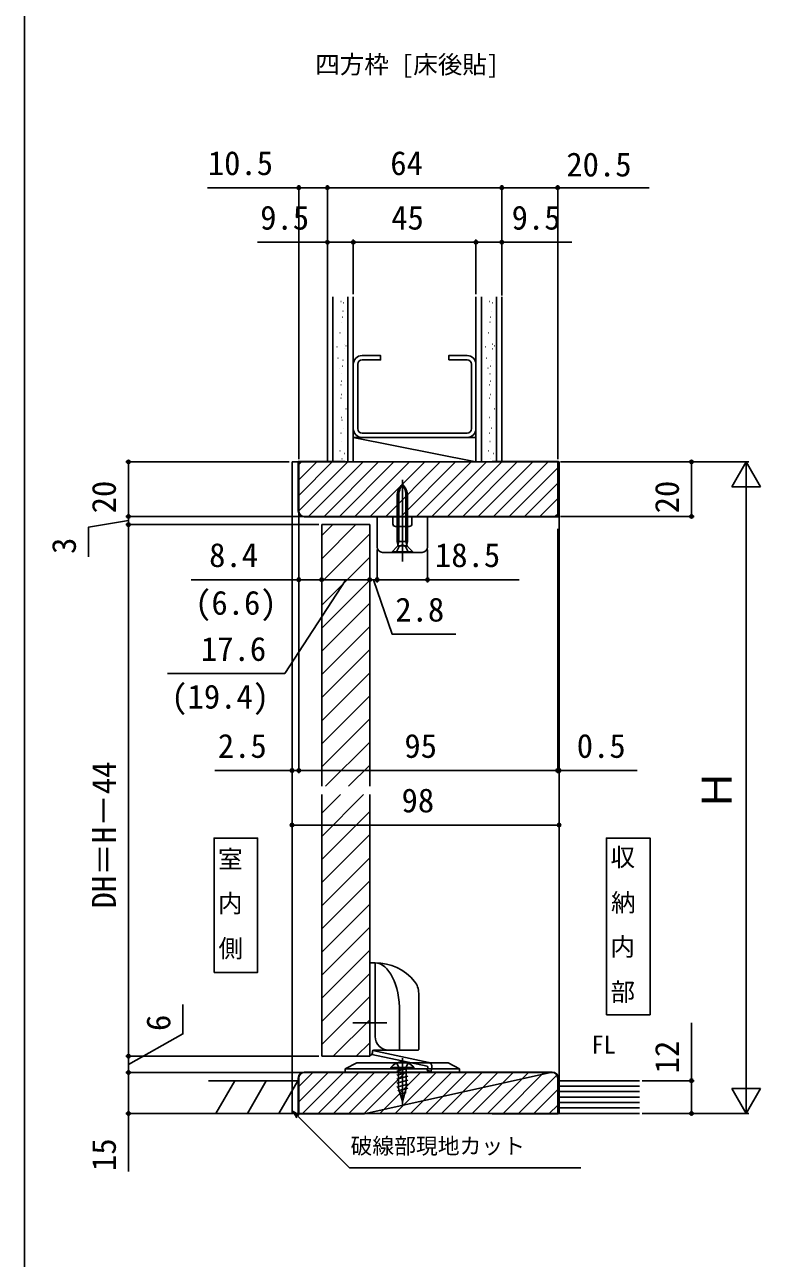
# Model space of a CAD drawing. Units: millimetres, scale not verified. Extents: x -525 to 525, y -783 to 779.
# Drawn here: x -525 to -255.1, y -501.7 to -49.1 of the extents above; entities that cross this region are included whole.
import ezdxf
from ezdxf.enums import TextEntityAlignment as Align

# ---------------------------------------------------------------- set-up
doc = ezdxf.new("R2010")
doc.units = ezdxf.units.MM
doc.header["$LTSCALE"] = 4
for name, color, linetype in [('0-2_USER1', 3, 'Continuous'), ('0-3_YKK_11', 7, 'Continuous'), ('0-4_YKK_12', 2, 'Continuous'), ('0-5_YKK_13', 4, 'Continuous'), ('0-7_YKK_D', 6, 'Continuous'), ('0-8_YKK_ZWAK', 7, 'Continuous'), ('0-9_YSS_K', 3, 'Continuous')]:
    doc.layers.add(name, color=color, linetype=linetype)
doc.styles.add('ＭＳ ゴシック', font='')
doc.styles.get('ＭＳ ゴシック').set_extended_font_data('MS Gothic')

msp = doc.modelspace()

# ---------------------------------------------------------------- linework, layer by layer
at = {"layer": '0-2_USER1'}
for points in [[(-455.503, -396.834), (-439.503, -396.834), (-439.503, -347.54), (-455.503, -347.54)], [(-311.503, -412.311), (-295.503, -412.311), (-295.503, -347.54), (-311.503, -347.54)]]:
    msp.add_lwpolyline(points, close=True, dxfattribs=at)
at = {"layer": '0-3_YKK_11'}
for p, q in [((-424.603, -209.34), (-424.603, -227.54)), ((-407.403, -209.34), (-424.603, -209.34)), ((-424.403, -227.54), (-424.403, -209.54)), ((-407.403, -209.54), (-407.403, -209.34)), ((-353.403, -209.34), (-353.403, -209.54)), ((-331.403, -433.34), (-422.403, -433.34)), ((-422.403, -433.54), (-331.403, -433.54)), ((-353.403, -433.54), (-353.403, -433.34)), ((-329.203, -448.74), (-329.203, -435.54)), ((-400.403, -448.74), (-400.403, -448.54)), ((-353.403, -448.54), (-353.403, -448.74)), ((-353.403, -448.74), (-329.203, -448.74))]:
    msp.add_line(p, q, dxfattribs=at)
for points in [[(-424.403, -209.54), (-329.403, -209.54), (-329.403, -229.54), (-422.403, -229.54)], [(-422.403, -229.74), (-329.203, -229.74), (-329.203, -209.34), (-353.403, -209.34)], [(-424.603, -435.54), (-424.603, -448.74), (-400.403, -448.74), (-331.403, -433.34)], [(-400.403, -448.54), (-424.403, -448.54), (-424.403, -435.54)], [(-329.403, -435.54), (-329.403, -448.54), (-353.403, -448.54), (-400.403, -448.54)]]:
    msp.add_lwpolyline(points, dxfattribs=at)
for centre, radius, start, end in [((-422.403, -227.54), 2.2, 180.00001, 269.99999), ((-422.403, -227.54), 2, 180.00001, 269.99999), ((-422.403, -435.54), 2.2, 90.00001, 179.99999), ((-422.403, -435.54), 2, 90.00001, 179.99999), ((-331.403, -435.54), 2.2, 0.00001, 89.99999), ((-331.403, -435.54), 2, 0.00001, 89.99999)]:
    msp.add_arc(centre, radius, start, end, dxfattribs=at)
at = {"layer": '0-4_YKK_12'}
for p, q in [((-426.903, -328.54), (-426.903, -209.54)), ((-426.903, -209.54), (-328.903, -209.54)), ((-328.903, -328.54), (-328.903, -209.54)), ((-416.003, -232.54), (-416.003, -328.54)), ((-416.003, -232.54), (-398.403, -232.54)), ((-416.003, -236.588), (-411.955, -232.54)), ((-416.003, -245.073), (-403.47, -232.54)), ((-398.403, -232.54), (-398.403, -328.54)), ((-416.003, -253.559), (-398.403, -235.959)), ((-416.003, -262.044), (-398.403, -244.444)), ((-416.003, -270.529), (-398.403, -252.929)), ((-416.003, -279.014), (-398.403, -261.414)), ((-416.003, -287.5), (-398.403, -269.9)), ((-416.003, -295.985), (-398.403, -278.385)), ((-416.003, -304.47), (-398.403, -286.87)), ((-416.003, -312.956), (-398.403, -295.356)), ((-416.003, -321.441), (-398.403, -303.841)), ((-414.617, -328.54), (-398.403, -312.326)), ((-406.131, -328.54), (-398.403, -320.811)), ((-426.903, -436.54), (-426.903, -331.54)), ((-416.003, -331.54), (-416.003, -427.54)), ((-416.003, -338.411), (-409.131, -331.54)), ((-416.003, -346.897), (-400.646, -331.54)), ((-398.403, -331.54), (-398.403, -427.54)), ((-328.903, -436.54), (-328.903, -331.54)), ((-416.003, -355.382), (-398.403, -337.782)), ((-416.003, -363.867), (-398.403, -346.267)), ((-416.003, -372.353), (-398.403, -354.753)), ((-416.003, -380.838), (-398.403, -363.238)), ((-416.003, -389.323), (-398.403, -371.723)), ((-416.003, -397.808), (-398.403, -380.208)), ((-416.003, -406.294), (-398.403, -388.694)), ((-416.003, -414.779), (-398.403, -397.179)), ((-416.003, -423.264), (-398.403, -405.664)), ((-411.793, -427.54), (-398.403, -414.149)), ((-403.308, -427.54), (-398.403, -422.635)), ((-416.003, -427.54), (-398.403, -427.54)), ((-426.903, -436.54), (-426.903, -448.54)), ((-328.903, -436.54), (-328.903, -448.54)), ((-426.903, -448.54), (-328.903, -448.54))]:
    msp.add_line(p, q, dxfattribs=at)
at = {"layer": '0-5_YKK_13'}
for p, q in [((-386.403, -216.141), (-386.403, -244.25)), ((-388.303, -222.12), (-388.303, -238.702)), ((-387.728, -222.12), (-387.728, -238.702)), ((-385.078, -222.12), (-385.078, -238.702)), ((-384.503, -222.12), (-384.503, -238.702)), ((-395.653, -240.74), (-395.653, -229.74)), ((-395.653, -229.74), (-389.903, -229.74)), ((-389.903, -232.24), (-389.903, -229.74)), ((-386.403, -246.128), (-386.403, -227.355)), ((-382.903, -232.24), (-382.903, -229.74)), ((-388.903, -233.24), (-383.903, -233.24)), ((-388.303, -238.702), (-384.503, -238.702)), ((-388.09, -239.891), (-388.303, -238.702)), ((-387.728, -238.702), (-388.1, -240.222)), ((-385.078, -238.702), (-384.706, -240.222)), ((-384.717, -239.891), (-384.503, -238.702)), ((-379.153, -242.74), (-393.653, -242.74)), ((-388.311, -240.598), (-390.203, -242.49)), ((-390.203, -242.49), (-382.603, -242.49)), ((-387.548, -240.524), (-388.653, -242.74)), ((-384.791, -240.302), (-388.016, -240.302)), ((-387.548, -240.524), (-386.403, -239.915)), ((-385.258, -240.524), (-386.403, -239.915)), ((-385.258, -240.524), (-384.153, -242.74)), ((-384.495, -240.598), (-382.603, -242.49)), ((-382.603, -242.74), (-382.603, -242.49)), ((-396.403, -393.34), (-396.403, -420.34)), ((-380.403, -425.04), (-380.403, -404.466)), ((-387.403, -411.34), (-387.403, -425.34)), ((-404.629, -415.34), (-392.06, -415.34)), ((-396.903, -425.34), (-380.703, -425.34)), ((-397.594, -426.918), (-377.346, -431.222)), ((-397.403, -425.84), (-397.403, -426.34)), ((-386.403, -428.233), (-386.403, -445.73)), ((-407.403, -432.14), (-403.153, -429.94)), ((-407.403, -432.14), (-365.403, -432.14)), ((-369.653, -429.94), (-403.153, -429.94)), ((-390.603, -431.629), (-382.203, -431.629)), ((-390.603, -432.14), (-390.603, -431.629)), ((-390.603, -432.14), (-382.203, -432.14)), ((-388.403, -433.081), (-384.403, -432.009)), ((-388.403, -434.53), (-384.403, -433.458)), ((-387.803, -432.14), (-387.803, -439.312)), ((-385.003, -432.14), (-385.003, -439.312)), ((-382.203, -432.14), (-382.203, -431.629)), ((-377.364, -432.752), (-377.115, -431.578)), ((-377.364, -432.752), (-375.897, -433.064)), ((-375.897, -433.064), (-375.585, -431.596)), ((-369.653, -429.94), (-365.403, -432.14)), ((-388.403, -435.979), (-384.403, -434.908)), ((-388.403, -437.429), (-384.403, -436.357)), ((-388.403, -438.878), (-384.403, -437.806)), ((-388.024, -440.226), (-384.403, -439.256)), ((-386.403, -444.14), (-387.803, -439.312)), ((-387.484, -441.531), (-385.052, -440.879)), ((-386.943, -442.835), (-385.728, -442.509)), ((-386.403, -444.14), (-385.003, -439.312))]:
    msp.add_line(p, q, dxfattribs=at)
for points in [[(-382.903, -229.74), (-377.153, -229.74), (-377.153, -240.74)], [(-390.203, -242.49), (-390.203, -242.74), (-382.603, -242.74)], [(-396.403, -393.34), (-398.403, -393.34), (-398.403, -427.34)], [(-376.741, -429.817), (-397.282, -425.451), (-397.594, -426.918)], [(-407.403, -432.14), (-407.403, -433.34), (-365.403, -433.34), (-365.403, -432.14)], [(-384.334, -430.049), (-385.253, -431.934), (-386.403, -432.545), (-387.553, -431.934), (-388.472, -430.049)]]:
    msp.add_lwpolyline(points, dxfattribs=at)
for centre, radius, start, end in [((-382.303, -222.12), 6, 133.10467, 180), ((-379.824, -222.12), 7.904, 146.3423, 180), ((-390.503, -222.12), 6, 0, 46.89533), ((-392.982, -222.12), 7.904, 0, 33.6577), ((-388.903, -232.24), 1, 180, 270), ((-383.903, -232.24), 1, 270, 0), ((-393.653, -240.74), 2, 180, 270), ((-388.877, -240.032), 0.8, 315, 10.18663), ((-383.929, -240.032), 0.8, 169.81337, 225), ((-379.153, -240.74), 2, 270, 0), ((-395.994, -411.335), 18, 38.64663, 91.30156), ((-387.403, -404.466), 7, 0, 38.64663), ((-391.403, -420.34), 5, 180, 270), ((-396.903, -425.84), 0.5, 90, 180), ((-380.703, -425.04), 0.3, 270, 0), ((-398.403, -426.34), 1, 270, 0), ((-386.403, -435.069), 5.429, 39.32068, 140.67932), ((-377.052, -431.285), 1.5, 348, 78), ((-377.408, -431.516), 0.3, 348, 78)]:
    msp.add_arc(centre, radius, start, end, dxfattribs=at)
msp.add_ellipse((-396.403, -411.34), major_axis=(0, 18), ratio=0.5, start_param=4.712389, end_param=6.2831853, dxfattribs=at)
at = {"layer": '0-7_YKK_D'}
for p, q in [((-424.403, -208.54), (-424.403, -107.961)), ((-413.903, -147.961), (-413.903, -107.961)), ((-413.903, -208.54), (-413.903, -107.961)), ((-349.903, -147.961), (-349.903, -107.961)), ((-349.903, -148.54), (-349.903, -107.961)), ((-329.403, -208.54), (-329.403, -107.961)), ((-413.903, -108.961), (-349.903, -108.961)), ((-413.903, -147.961), (-413.903, -127.961)), ((-404.403, -147.961), (-404.403, -127.961)), ((-404.403, -147.961), (-404.403, -127.961)), ((-404.403, -128.961), (-359.403, -128.961)), ((-359.403, -147.961), (-359.403, -127.961)), ((-359.403, -147.961), (-359.403, -127.961)), ((-349.903, -147.961), (-349.903, -127.961)), ((-427.903, -209.54), (-487.903, -209.54)), ((-486.903, -209.54), (-486.903, -229.54)), ((-426.903, -210.54), (-426.903, -323.74)), ((-426.903, -210.54), (-426.903, -343.74)), ((-328.903, -210.54), (-328.903, -323.74)), ((-328.903, -210.54), (-328.903, -343.74)), ((-328.403, -209.54), (-279.303, -209.54)), ((-295.403, -209.54), (-259.303, -209.54)), ((-280.303, -209.54), (-280.303, -229.54)), ((-260.303, -209.54), (-265.553, -218.633)), ((-260.303, -209.54), (-255.053, -218.633)), ((-260.303, -209.54), (-260.303, -227.726)), ((-265.553, -218.633), (-255.053, -218.633)), ((-260.303, -438.04), (-260.303, -220.04)), ((-423.403, -229.54), (-487.903, -229.54)), ((-423.403, -229.54), (-487.903, -229.54)), ((-486.903, -229.54), (-486.903, -226.99)), ((-486.903, -229.54), (-486.903, -232.54)), ((-486.903, -229.54), (-486.903, -232.54)), ((-424.403, -228.54), (-424.403, -253.74)), ((-328.403, -229.54), (-279.303, -229.54)), ((-417.003, -232.54), (-487.903, -232.54)), ((-417.003, -232.54), (-487.903, -232.54)), ((-486.903, -232.54), (-486.903, -235.09)), ((-486.903, -427.54), (-486.903, -232.54)), ((-424.403, -232.54), (-424.403, -323.74)), ((-424.403, -232.54), (-424.403, -323.74)), ((-329.403, -234.04), (-329.403, -323.74)), ((-329.403, -234.04), (-329.403, -323.74)), ((-395.653, -241.74), (-395.653, -253.752)), ((-377.153, -241.74), (-377.153, -253.752)), ((-416.003, -251.457), (-416.003, -253.74)), ((-416.003, -251.457), (-416.003, -253.74)), ((-416.003, -252.74), (-398.403, -252.74)), ((-398.403, -252.752), (-400.953, -252.752)), ((-398.403, -249.51), (-398.403, -253.74)), ((-398.403, -249.51), (-398.403, -253.752)), ((-398.403, -252.752), (-395.653, -252.752)), ((-398.403, -252.752), (-395.653, -252.752)), ((-395.653, -249.09), (-395.653, -253.752)), ((-395.653, -252.752), (-393.103, -252.752)), ((-426.903, -322.74), (-455.23, -322.74)), ((-424.403, -322.74), (-426.903, -322.74)), ((-424.403, -322.74), (-329.403, -322.74)), ((-424.403, -322.74), (-421.853, -322.74)), ((-329.403, -322.74), (-331.953, -322.74)), ((-329.403, -322.74), (-328.903, -322.74)), ((-328.903, -322.74), (-300.303, -322.74)), ((-426.903, -342.74), (-328.903, -342.74)), ((-417.003, -427.54), (-487.903, -427.54)), ((-417.003, -427.54), (-487.903, -427.54)), ((-486.903, -427.54), (-486.903, -433.54)), ((-423.403, -433.54), (-487.903, -433.54)), ((-423.403, -433.54), (-487.903, -433.54)), ((-260.303, -448.54), (-260.303, -430.353)), ((-298.403, -436.54), (-279.303, -436.54)), ((-260.303, -448.54), (-265.553, -439.447)), ((-255.053, -439.447), (-265.553, -439.447)), ((-260.303, -448.54), (-255.053, -439.447)), ((-429.903, -448.54), (-487.903, -448.54)), ((-298.403, -448.54), (-279.303, -448.54)), ((-297.403, -448.54), (-259.303, -448.54))]:
    msp.add_line(p, q, dxfattribs=at)
for points in [[(-413.903, -108.961), (-424.403, -108.961), (-457.953, -108.961)], [(-349.903, -108.961), (-329.403, -108.961), (-295.899, -108.961)], [(-404.403, -128.961), (-413.903, -128.961), (-439.612, -128.961)], [(-359.403, -128.961), (-349.903, -128.961), (-324.194, -128.961)], [(-486.903, -231.04), (-501.564, -233.463), (-501.564, -244.417)], [(-407.203, -252.74), (-429.541, -287.171), (-472.609, -287.171)], [(-416.003, -252.74), (-424.403, -252.74), (-463.844, -252.74)], [(-397.028, -252.752), (-390.113, -272.74), (-366.817, -272.74)], [(-395.653, -252.752), (-377.153, -252.752), (-343.603, -252.752)], [(-486.903, -430.54), (-466.903, -419.348), (-466.903, -408.53)], [(-280.303, -448.54), (-280.303, -436.54), (-280.303, -415.263)], [(-486.903, -433.54), (-486.903, -448.54), (-486.903, -469.817)], [(-425.183, -450.111), (-426.503, -447.825), (-424.217, -449.145)], [(-426.503, -447.825), (-424.7, -449.628), (-405.788, -468.54), (-320.931, -468.54)]]:
    msp.add_lwpolyline(points, dxfattribs=at)
for centre in [(-424.403, -108.961), (-413.903, -108.961), (-413.903, -108.961), (-349.903, -108.961), (-349.903, -108.961), (-329.403, -108.961), (-413.903, -128.961), (-404.403, -128.961), (-404.403, -128.961), (-359.403, -128.961), (-359.403, -128.961), (-349.903, -128.961), (-486.903, -209.54), (-280.303, -209.54), (-486.903, -229.54), (-486.903, -229.54), (-280.303, -229.54), (-486.903, -232.54), (-486.903, -232.54), (-424.403, -252.74), (-416.003, -252.74), (-416.003, -252.74), (-398.403, -252.74), (-398.403, -252.752), (-395.653, -252.752), (-395.653, -252.752), (-377.153, -252.752), (-426.903, -322.74), (-424.403, -322.74), (-424.403, -322.74), (-329.403, -322.74), (-329.403, -322.74), (-328.903, -322.74), (-426.903, -342.74), (-328.903, -342.74), (-486.903, -427.54), (-486.903, -427.54), (-486.903, -433.54), (-486.903, -433.54), (-280.303, -436.54), (-486.903, -448.54), (-280.303, -448.54)]:
    msp.add_circle(centre, 0.637, dxfattribs=at)
at = {"layer": '0-8_YKK_ZWAK'}
msp.add_line((-525, 746.7), (-525, -783.3), dxfattribs=at)
at = {"layer": '0-9_YSS_K'}
for p, q in [((-413.903, -209.54), (-413.903, -148.961)), ((-411.903, -209.54), (-411.903, -148.961)), ((-406.403, -209.54), (-406.403, -148.961)), ((-404.403, -209.54), (-404.403, -148.961)), ((-359.403, -209.54), (-359.403, -148.961)), ((-357.403, -209.54), (-357.403, -148.961)), ((-351.903, -209.54), (-351.903, -148.961)), ((-349.903, -209.54), (-349.903, -148.961)), ((-408.971, -150.658), (-408.871, -150.658)), ((-407.988, -151.201), (-407.888, -151.201)), ((-354.471, -150.658), (-354.371, -150.658)), ((-353.488, -151.201), (-353.388, -151.201)), ((-408.79, -158.26), (-408.69, -158.26)), ((-408.531, -156.45), (-408.431, -156.45)), ((-408.247, -154.278), (-408.147, -154.278)), ((-354.29, -158.26), (-354.19, -158.26)), ((-354.031, -156.45), (-353.931, -156.45)), ((-353.747, -154.278), (-353.647, -154.278)), ((-409.333, -162.242), (-409.233, -162.242)), ((-406.617, -162.423), (-406.517, -162.423)), ((-354.833, -162.242), (-354.733, -162.242)), ((-352.117, -162.423), (-352.017, -162.423)), ((-410.42, -167.309), (-410.32, -167.309)), ((-407.807, -166.404), (-407.707, -166.404)), ((-407.161, -166.947), (-407.061, -166.947)), ((-355.92, -167.309), (-355.82, -167.309)), ((-353.307, -166.404), (-353.207, -166.404)), ((-352.661, -166.947), (-352.561, -166.947)), ((-410.057, -171.472), (-409.957, -171.472)), ((-407.807, -168.033), (-407.707, -168.033)), ((-355.557, -171.472), (-355.457, -171.472)), ((-353.307, -168.033), (-353.207, -168.033)), ((-409.514, -175.092), (-409.414, -175.092)), ((-408.531, -174.368), (-408.431, -174.368)), ((-408.247, -172.196), (-408.147, -172.196)), ((-404.403, -173.74), (-404.403, -197.34)), ((-402.803, -197.34), (-402.803, -173.74)), ((-369.403, -172.14), (-362.603, -172.14)), ((-361.003, -173.74), (-361.003, -197.34)), ((-359.403, -197.34), (-359.403, -173.74)), ((-355.014, -175.092), (-354.914, -175.092)), ((-354.031, -174.368), (-353.931, -174.368)), ((-353.747, -172.196), (-353.647, -172.196)), ((-408.79, -177.264), (-408.69, -177.264)), ((-408.712, -179.979), (-408.612, -179.979)), ((-408.712, -179.979), (-408.612, -179.979)), ((-354.29, -177.264), (-354.19, -177.264)), ((-354.212, -179.979), (-354.112, -179.979)), ((-354.212, -179.979), (-354.112, -179.979)), ((-408.971, -181.246), (-408.871, -181.246)), ((-408.712, -184.866), (-408.612, -184.866)), ((-354.471, -181.246), (-354.371, -181.246)), ((-354.212, -184.866), (-354.112, -184.866)), ((-408.971, -186.133), (-408.871, -186.133)), ((-354.471, -186.133), (-354.371, -186.133)), ((-408.893, -193.191), (-408.793, -193.191)), ((-408.609, -194.277), (-408.509, -194.277)), ((-407.161, -190.114), (-407.061, -190.114)), ((-354.393, -193.191), (-354.293, -193.191)), ((-354.109, -194.277), (-354.009, -194.277)), ((-352.661, -190.114), (-352.561, -190.114)), ((-408.971, -198.983), (-408.871, -198.983)), ((-408.169, -197.173), (-408.069, -197.173)), ((-362.603, -198.94), (-401.203, -198.94)), ((-354.471, -198.983), (-354.371, -198.983)), ((-353.669, -197.173), (-353.569, -197.173)), ((-408.79, -202.06), (-408.69, -202.06)), ((-404.403, -200.54), (-359.403, -209.54)), ((-404.403, -200.54), (-359.403, -200.54)), ((-404.403, -200.54), (-404.403, -209.54)), ((-401.203, -200.54), (-362.603, -200.54)), ((-359.403, -200.54), (-359.403, -209.54)), ((-354.29, -202.06), (-354.19, -202.06)), ((-409.333, -205.499), (-409.233, -205.499)), ((-407.626, -206.404), (-407.526, -206.404)), ((-406.617, -203.87), (-406.517, -203.87)), ((-354.833, -205.499), (-354.733, -205.499)), ((-353.126, -206.404), (-353.026, -206.404)), ((-352.117, -203.87), (-352.017, -203.87)), ((-424.403, -210.513), (-423.43, -209.54)), ((-424.403, -216.169), (-417.773, -209.54)), ((-424.403, -221.826), (-412.117, -209.54)), ((-424.403, -227.483), (-406.46, -209.54)), ((-420.803, -229.54), (-400.803, -209.54)), ((-415.146, -229.54), (-395.146, -209.54)), ((-413.903, -209.54), (-404.403, -209.54)), ((-409.489, -229.54), (-389.489, -209.54)), ((-408.609, -208.395), (-408.509, -208.395)), ((-404.403, -209.54), (-359.403, -209.54)), ((-403.832, -229.54), (-383.832, -209.54)), ((-398.175, -229.54), (-378.175, -209.54)), ((-392.519, -229.54), (-372.519, -209.54)), ((-386.862, -229.54), (-366.862, -209.54)), ((-381.205, -229.54), (-361.205, -209.54)), ((-375.548, -229.54), (-355.548, -209.54)), ((-369.891, -229.54), (-349.891, -209.54)), ((-364.234, -229.54), (-344.234, -209.54)), ((-359.403, -209.54), (-349.903, -209.54)), ((-358.577, -229.54), (-338.577, -209.54)), ((-354.109, -208.395), (-354.009, -208.395)), ((-352.921, -229.54), (-332.921, -209.54)), ((-347.264, -229.54), (-329.403, -211.679)), ((-341.607, -229.54), (-329.403, -217.336)), ((-335.95, -229.54), (-329.403, -222.993)), ((-330.293, -229.54), (-329.403, -228.65)), ((-424.403, -438.625), (-419.318, -433.54)), ((-424.403, -444.282), (-413.661, -433.54)), ((-423.004, -448.54), (-408.004, -433.54)), ((-417.347, -448.54), (-402.347, -433.54)), ((-411.691, -448.54), (-396.691, -433.54)), ((-406.034, -448.54), (-391.034, -433.54)), ((-400.377, -448.54), (-385.377, -433.54)), ((-394.72, -448.54), (-379.72, -433.54)), ((-389.063, -448.54), (-374.063, -433.54)), ((-383.406, -448.54), (-368.406, -433.54)), ((-377.75, -448.54), (-362.75, -433.54)), ((-372.093, -448.54), (-357.093, -433.54)), ((-366.436, -448.54), (-351.436, -433.54)), ((-360.779, -448.54), (-345.779, -433.54)), ((-355.122, -448.54), (-340.122, -433.54)), ((-349.465, -448.54), (-334.465, -433.54)), ((-457.483, -436.54), (-424.403, -436.54)), ((-454.823, -448.54), (-447.895, -436.54)), ((-443.276, -448.54), (-436.348, -436.54)), ((-431.729, -448.54), (-424.801, -436.54)), ((-343.808, -448.54), (-329.723, -434.455)), ((-329.403, -436.54), (-299.403, -436.54)), ((-329.403, -438.54), (-299.403, -438.54)), ((-338.152, -448.54), (-329.403, -439.791)), ((-329.403, -440.54), (-299.403, -440.54)), ((-329.403, -442.54), (-299.403, -442.54)), ((-332.495, -448.54), (-329.403, -445.448)), ((-329.403, -444.54), (-299.403, -444.54)), ((-329.403, -446.54), (-299.403, -446.54)), ((-457.483, -448.54), (-424.403, -448.54)), ((-329.403, -448.54), (-299.403, -448.54))]:
    msp.add_line(p, q, dxfattribs=at)
for points in [[(-401.203, -172.14), (-394.403, -172.14), (-394.403, -170.54), (-401.203, -170.54)], [(-362.603, -170.54), (-369.403, -170.54), (-369.403, -172.14)]]:
    msp.add_lwpolyline(points, dxfattribs=at)
for centre, radius, start, end in [((-401.203, -173.74), 3.2, 90, 180), ((-362.603, -173.74), 3.2, 0, 90), ((-401.203, -173.74), 1.6, 90, 180), ((-362.603, -173.74), 1.6, 0, 90), ((-401.203, -197.34), 3.2, 180, 270), ((-401.203, -197.34), 1.6, 180, 270), ((-362.603, -197.34), 1.6, 270, 0), ((-362.603, -197.34), 3.2, 270, 360)]:
    msp.add_arc(centre, radius, start, end, dxfattribs=at)

# ---------------------------------------------------------------- texts
at = {"layer": '0-2_USER1', "style": 'ＭＳ ゴシック'}
for s, p in [('四方枠 [床後貼]', (-418.381, -69.034)), ('室', (-454.023, -360.536)), ('収', (-310.049, -359.854)), ('内', (-454.074, -376.764)), ('納', (-309.844, -376.44)), ('側', (-453.87, -393.298)), ('内', (-310.074, -392.667)), ('部', (-310.023, -409.252)), ('FL', (-317.023, -428.54))]:
    msp.add_text(s, height=6.598, dxfattribs=at).set_placement(p, align=Align.BOTTOM_LEFT)
at = {"layer": '0-7_YKK_D', "style": 'ＭＳ ゴシック'}
for s, height, p in [('10.5', 8.798, (-457.794, -106.961)), ('64', 8.798, (-390.835, -106.961)), ('20.5', 8.798, (-326.239, -107.461)), ('9.5', 8.798, (-438.567, -126.961)), ('45', 8.798, (-390.494, -126.961)), ('9.5', 8.798, (-346.308, -126.961)), ('8.4', 8.798, (-457.31, -250.74)), ('18.5', 8.798, (-374.444, -250.752)), ('(6.6)', 8.798, (-462.458, -268.24)), ('2.8', 8.798, (-388.999, -270.74)), ('17.6', 8.798, (-460.313, -285.171)), ('(19.4)', 8.798, (-471.222, -302.671)), ('2.5', 8.798, (-454.117, -320.74)), ('95', 8.798, (-385.664, -320.74)), ('0.5', 8.798, (-322.417, -320.74)), ('98', 8.798, (-386.699, -340.74)), ('破線部現地カット', 5.865, (-405.413, -465.162))]:
    msp.add_text(s, height=height, dxfattribs=at).set_placement(p, align=Align.BOTTOM_LEFT)
for s, height, p in [('20', 8.798, (-488.903, -228.403)), ('20', 8.798, (-282.303, -228.403)), ('3', 8.798, (-503.564, -243.304)), ('DH＝H－44', 8.798, (-488.903, -373.369)), ('Ｈ', 11, (-262.303, -337.392)), ('6', 8.798, (-468.903, -418.302)), ('12', 8.798, (-282.303, -433.831)), ('15', 8.798, (-488.903, -469.658))]:
    msp.add_text(s, height=height, rotation=90, dxfattribs=at).set_placement(p, align=Align.BOTTOM_LEFT)

doc.saveas('drawing.dxf')
